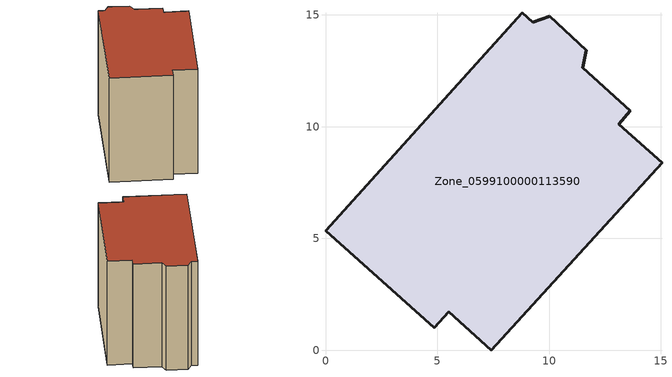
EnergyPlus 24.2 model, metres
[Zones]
Zone_0599100000113590
 floor ground (C_G): 11.51,12.64 13.62,10.72 13.12,10.1 15.05,8.39 7.42,0 5.52,1.72 4.86,0.99 0,5.33 8.79,15.09 9.27,14.66 10.02,14.93 11.66,13.41 z0
 wall outside (C_F): 8.79,15.09 0,5.33 4.86,0.99 5.52,1.72 7.42,0 15.05,8.39 13.12,10.1 13.62,10.72 11.51,12.64 11.66,13.41 10.02,14.93 9.27,14.66 8.79,15.09 z0:12.3
 roof outside (C_R): 9.27,14.66 8.79,15.09 0,5.33 4.86,0.99 5.52,1.72 7.42,0 15.05,8.39 13.12,10.1 13.62,10.72 11.51,12.64 11.66,13.41 10.02,14.93 z12.3
[BUILDING]
Pand.0599100000113590: North Axis=0; Terrain=City; Loads Convergence Tolerance Value=0.04; Temperature Convergence Tolerance Value=0.4; Solar Distribution=FullExterior; Maximum Number of Warmup Days=25; Minimum Number of Warmup Days=1
[Site:Location]
Rotterdam.The.Hague.AP_ZH_NLD Design_Conditions: Latitude=51.96; Longitude=4.45; Time Zone=1; Elevation=-4.5
[SITE:GROUNDTEMPERATURE:BUILDINGSURFACE]
18, 18, 18, 18, 18, 18, 18, 18, 18, 18, 18, 18
[MATERIAL] Thermal Absorptance=0.9; Solar Absorptance=0.7; Visible Absorptance=0.7
Name | Roughness | Thickness | Conductivity | Density | Specific Heat
G.TC.1946 | MediumSmooth | 0.15 | 1 | 540 | 1210
F.TC.1946 | Rough | 0.3 | 0.857143 | 1920 | 840
R.TC.1946 | MediumRough | 0.2 | 0.909091 | 1500 | 1000
[CONSTRUCTION]
C_G: G.TC.1946
C_F: F.TC.1946
C_R: R.TC.1946
[ZONE]
Zone_0599100000113590: Type=1; Multiplier=1; Ceiling Height=Autocalculate; Volume=Autocalculate; Floor Area=autocalculate; Part of Total Floor Area=Yes
[ZONEINFILTRATION:DESIGNFLOWRATE]
Infil_Zone_0599100000113590: Zone or ZoneList or Space or SpaceList=Zone_0599100000113590; Schedule=AlwaysOn; Design Flow Rate Calculation Method=Flow/Area; Flow Rate per Floor Area=0.003; Constant Term Coefficient=1; Temperature Term Coefficient=0; Velocity Term Coefficient=0; Velocity Squared Term Coefficient=0
[HVACTEMPLATE:ZONE:IDEALLOADSAIRSYSTEM]
Zone_0599100000113590: Maximum Heating Supply Air Temperature=50; Minimum Cooling Supply Air Temperature=13; Maximum Heating Supply Air Humidity Ratio=0.0156; Minimum Cooling Supply Air Humidity Ratio=0.0077; Heating Limit=NoLimit; Cooling Limit=NoLimit; Dehumidification Control Type=ConstantSensibleHeatRatio; Cooling Sensible Heat Ratio=0.7; Dehumidification Setpoint=60; Humidification Control Type=None; Humidification Setpoint=30; Outdoor Air Method=None; Outdoor Air Flow Rate per Person=0.00944; Outdoor Air Flow Rate per Zone Floor Area=0; Outdoor Air Flow Rate per Zone=0; Demand Controlled Ventilation Type=None; Outdoor Air Economizer Type=NoEconomizer; Heat Recovery Type=None; Sensible Heat Recovery Effectiveness=0.7; Latent Heat Recovery Effectiveness=0.65
[ZONECONTROL:THERMOSTAT]
ThermostatControl_Zone_0599100000113590: Zone or ZoneList=Zone_0599100000113590; Control Type Schedule=DualSetpointControlType; Control 1=Thermostat_Zone_0599100000113590; Temperature Difference Between Cutout And Setpoint=0
[THERMOSTATSETPOINT:DUALSETPOINT]
Thermostat_Zone_0599100000113590: Heating Setpoint Temperature Schedule=HeatingSetpoint_Zone_0599100000113590; Cooling Setpoint Temperature Schedule=CoolingSetpoint_Zone_0599100000113590
[SCHEDULE:COMPACT]
HeatingSetpoint_Zone_0599100000113590: Through: 12/31, For: AllDays, Until: 24:00, 21
CoolingSetpoint_Zone_0599100000113590: Through: 12/31, For: AllDays, Until: 24:00, 24
DualSetpointControlType: Through: 12/31, For: AllDays, Until: 24:00, 4
AlwaysOn: Through: 12/31, For: AllDays, Until: 24:00, 1
